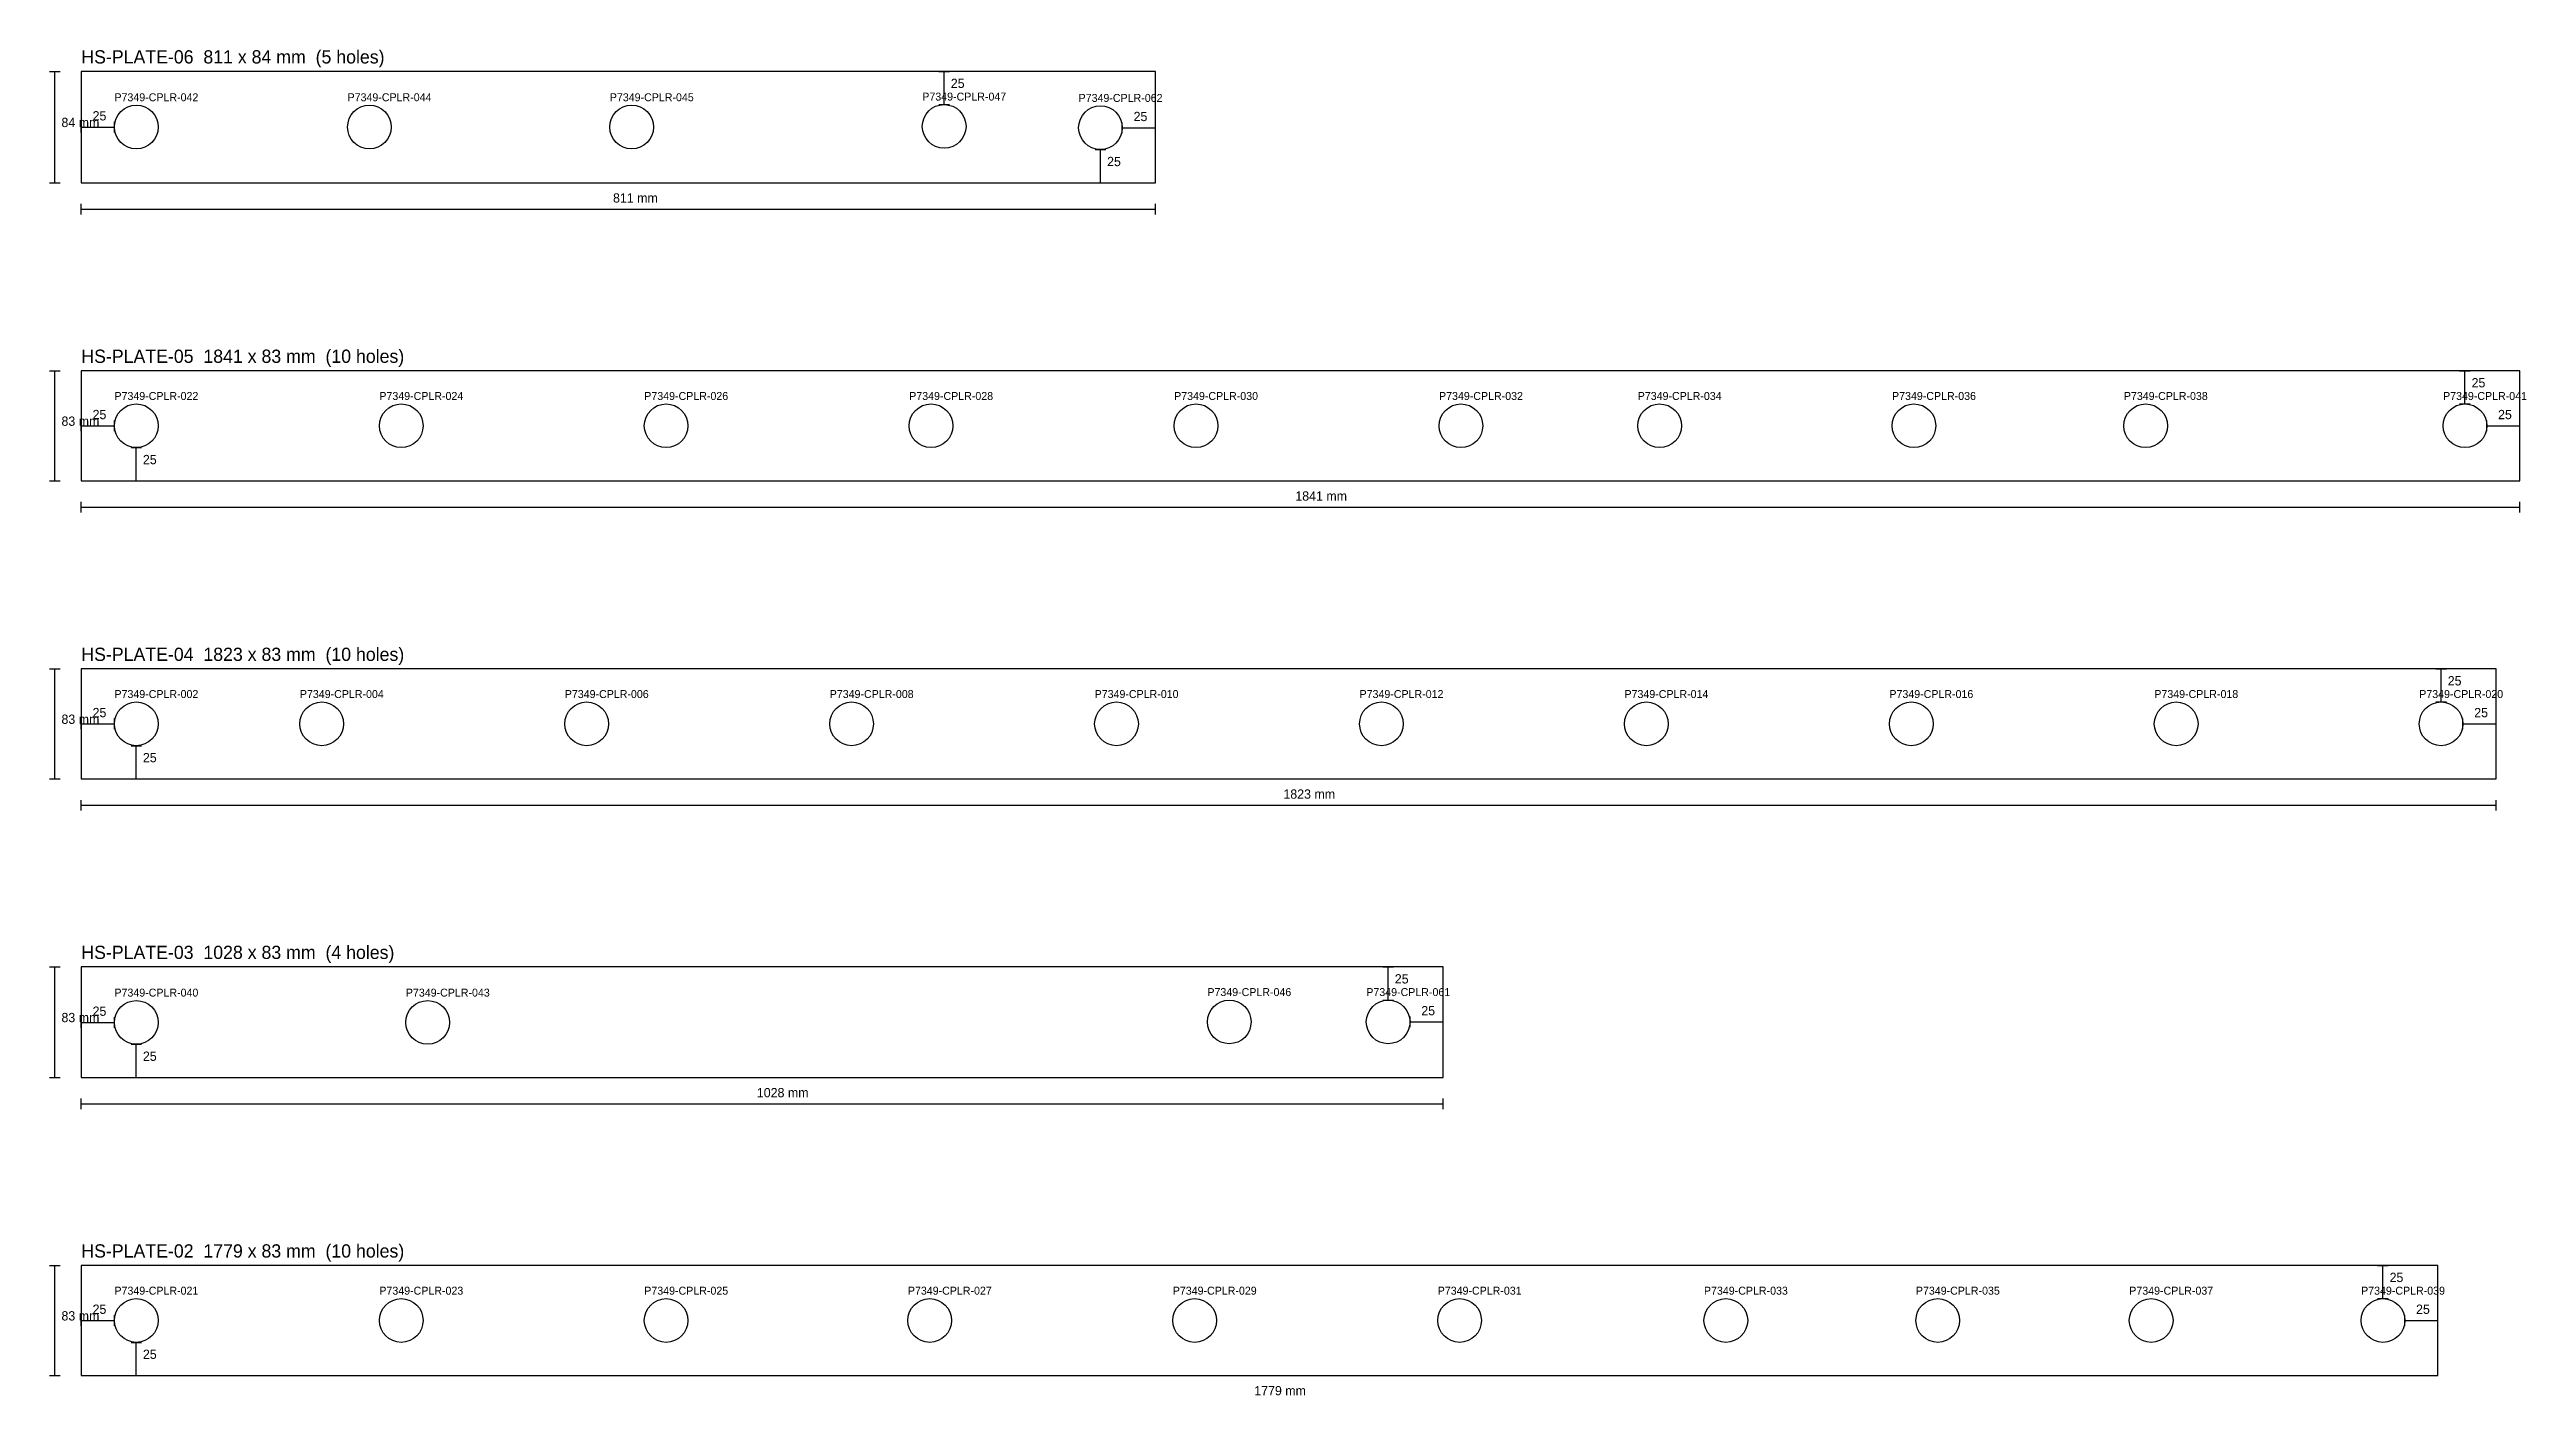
# Model space of a CAD drawing. Extents: x 56 to 1978, y 61 to 5964.
# Drawn here: x 56 to 1926, y 4948 to 5964 of the extents above; entities that cross this region are included whole.
import ezdxf

# ---------------------------------------------------------------- set-up
doc = ezdxf.new("R2010")
doc.units = 0

msp = doc.modelspace()

# ---------------------------------------------------------------- linework, layer by layer
at = {"layer": 'DIMS'}
for p, q in [((56, 5947), (64, 5947)), ((60, 5863), (60, 5947)), ((727.4, 5947), (735.4, 5947)), ((731.4, 5922), (731.4, 5947)), ((727.4, 5922), (735.4, 5922)), ((80, 5901), (80, 5909)), ((80, 5905), (105, 5905)), ((105, 5901), (105, 5909)), ((865.9, 5900.5), (865.9, 5908.5)), ((865.9, 5904.5), (890.9, 5904.5)), ((890.9, 5900.5), (890.9, 5908.5)), ((845.4, 5888), (853.4, 5888)), ((849.4, 5863), (849.4, 5888)), ((56, 5863), (64, 5863)), ((845.4, 5863), (853.4, 5863)), ((80, 5839), (80, 5847)), ((80, 5843), (890.9, 5843)), ((890.9, 5839), (890.9, 5847)), ((56, 5721), (64, 5721)), ((60, 5638), (60, 5721)), ((1875.5, 5721), (1883.5, 5721)), ((1879.5, 5696), (1879.5, 5721)), ((1875.5, 5696), (1883.5, 5696)), ((80, 5675.5), (80, 5683.5)), ((80, 5679.5), (105, 5679.5)), ((105, 5675.5), (105, 5683.5)), ((1896, 5675.5), (1896, 5683.5)), ((1896, 5679.5), (1921, 5679.5)), ((1921, 5675.5), (1921, 5683.5)), ((117.5, 5663), (125.5, 5663)), ((121.5, 5638), (121.5, 5663)), ((56, 5638), (64, 5638)), ((117.5, 5638), (125.5, 5638)), ((80, 5614), (80, 5622)), ((80, 5618), (1921, 5618)), ((1921, 5614), (1921, 5622)), ((56, 5496), (64, 5496)), ((60, 5413), (60, 5496)), ((1857.5, 5496), (1865.5, 5496)), ((1861.5, 5471), (1861.5, 5496)), ((1857.5, 5471), (1865.5, 5471)), ((80, 5450.5), (80, 5458.5)), ((80, 5454.5), (105, 5454.5)), ((105, 5450.5), (105, 5458.5)), ((1878, 5450.5), (1878, 5458.5)), ((1878, 5454.5), (1903, 5454.5)), ((1903, 5450.5), (1903, 5458.5)), ((117.5, 5438), (125.5, 5438)), ((121.5, 5413), (121.5, 5438)), ((56, 5413), (64, 5413)), ((117.5, 5413), (125.5, 5413)), ((80, 5389), (80, 5397)), ((80, 5393), (1903, 5393)), ((1903, 5389), (1903, 5397)), ((56, 5271), (64, 5271)), ((60, 5187.6), (60, 5271)), ((1062.6, 5271), (1070.6, 5271)), ((1066.6, 5246), (1066.6, 5271)), ((1062.6, 5246), (1070.6, 5246)), ((80, 5225.1), (80, 5233.1)), ((80, 5229.1), (105, 5229.1)), ((105, 5225.1), (105, 5233.1)), ((1083.1, 5225.5), (1083.1, 5233.5)), ((1083.1, 5229.5), (1108.1, 5229.5)), ((1108.1, 5225.5), (1108.1, 5233.5)), ((117.5, 5212.6), (125.5, 5212.6)), ((121.5, 5187.6), (121.5, 5212.6)), ((56, 5187.6), (64, 5187.6)), ((117.5, 5187.6), (125.5, 5187.6)), ((80, 5163.6), (80, 5171.6)), ((80, 5167.6), (1108.1, 5167.6)), ((1108.1, 5163.6), (1108.1, 5171.6)), ((56, 5045.6), (64, 5045.6)), ((60, 4962.6), (60, 5045.6)), ((1813.6, 5045.6), (1821.6, 5045.6)), ((1817.6, 5020.6), (1817.6, 5045.6)), ((1813.6, 5020.6), (1821.6, 5020.6)), ((80, 5000.1), (80, 5008.1)), ((80, 5004.1), (105, 5004.1)), ((105, 5000.1), (105, 5008.1)), ((1834.1, 5000.1), (1834.1, 5008.1)), ((1834.1, 5004.1), (1859.1, 5004.1)), ((1859.1, 5000.1), (1859.1, 5008.1)), ((117.5, 4987.6), (125.5, 4987.6)), ((121.5, 4962.6), (121.5, 4987.6)), ((56, 4962.6), (64, 4962.6)), ((117.5, 4962.6), (125.5, 4962.6))]:
    msp.add_line(p, q, dxfattribs=at)
at = {"layer": 'HOLES'}
for centre in [(121.5, 5905), (297.5, 5905), (495.5, 5905), (731.4, 5905.5), (849.4, 5904.5), (121.5, 5679.5), (321.5, 5679.5), (521.5, 5679.5), (721.5, 5679.5), (921.5, 5679.5), (1121.5, 5679.5), (1271.5, 5679.5), (1463.5, 5679.5), (1638.5, 5679.5), (1879.5, 5679.5), (121.5, 5454.5), (261.5, 5454.5), (461.5, 5454.5), (661.5, 5454.5), (861.5, 5454.5), (1061.5, 5454.5), (1261.5, 5454.5), (1461.5, 5454.5), (1661.5, 5454.5), (1861.5, 5454.5), (121.5, 5229.1), (341.5, 5229.1), (946.6, 5229.5), (1066.6, 5229.5), (121.5, 5004.1), (321.5, 5004.1), (521.5, 5004.1), (720.5, 5004.1), (920.5, 5004.1), (1120.5, 5004.1), (1321.5, 5004.1), (1481.5, 5004.1), (1642.6, 5004.1), (1817.6, 5004.1)]:
    msp.add_circle(centre, 16.5, dxfattribs=at)
at = {"layer": 'PLATE_OUTLINE'}
for p, q in [((890.9, 5947), (80, 5947)), ((80, 5947), (80, 5863)), ((890.9, 5863), (890.9, 5947)), ((80, 5863), (890.9, 5863)), ((1921, 5721), (80, 5721)), ((80, 5721), (80, 5638)), ((1921, 5638), (1921, 5721)), ((80, 5638), (1921, 5638)), ((1903, 5496), (80, 5496)), ((80, 5496), (80, 5413)), ((1903, 5413), (1903, 5496)), ((80, 5413), (1903, 5413)), ((1108.1, 5271), (80, 5271)), ((80, 5271), (80, 5187.6)), ((1108.1, 5187.6), (1108.1, 5271)), ((80, 5187.6), (1108.1, 5187.6)), ((1859.1, 5045.6), (80, 5045.6)), ((80, 5045.6), (80, 4962.6)), ((1859.1, 4962.6), (1859.1, 5045.6)), ((80, 4962.6), (1859.1, 4962.6))]:
    msp.add_line(p, q, dxfattribs=at)

# ---------------------------------------------------------------- texts
at = {"layer": 'DIMS'}
for s, p in [('25', (736.4, 5934.5)), ('84 mm', (65, 5905)), ('25', (88.5, 5910)), ('25', (874.4, 5909.5)), ('25', (854.4, 5875.5)), ('811 mm', (481.4, 5848)), ('25', (1884.5, 5708.5)), ('83 mm', (65, 5679.5)), ('25', (88.5, 5684.5)), ('25', (1904.5, 5684.5)), ('25', (126.5, 5650.5)), ('1841 mm', (996.5, 5623)), ('25', (1866.5, 5483.5)), ('83 mm', (65, 5454.5)), ('25', (88.5, 5459.5)), ('25', (1886.5, 5459.5)), ('25', (126.5, 5425.5)), ('1823 mm', (987.5, 5398)), ('25', (1071.6, 5258.5)), ('83 mm', (65, 5229.3)), ('25', (88.5, 5234.1)), ('25', (1091.6, 5234.5)), ('25', (126.5, 5200.1)), ('1028 mm', (590, 5172.6)), ('25', (1822.6, 5033.1)), ('25', (88.5, 5009.1)), ('25', (1842.6, 5009.1)), ('83 mm', (65, 5004.1)), ('25', (126.5, 4975.1)), ('1779 mm', (965.5, 4947.6))]:
    msp.add_text(s, height=7, dxfattribs=at).set_placement(p)
at = {"layer": 'TEXT'}
for s, height, p in [('HS-PLATE-06  811 x 84 mm  (5 holes)', 10, (80, 5953)), ('P7349-CPLR-042', 6, (105, 5924.5)), ('P7349-CPLR-044', 6, (281, 5924.5)), ('P7349-CPLR-045', 6, (479, 5924.5)), ('P7349-CPLR-047', 6, (714.9, 5925)), ('P7349-CPLR-062', 6, (832.9, 5924)), ('HS-PLATE-05  1841 x 83 mm  (10 holes)', 10, (80, 5727)), ('P7349-CPLR-022', 6, (105, 5699)), ('P7349-CPLR-024', 6, (305, 5699)), ('P7349-CPLR-026', 6, (505, 5699)), ('P7349-CPLR-028', 6, (705, 5699)), ('P7349-CPLR-030', 6, (905, 5699)), ('P7349-CPLR-032', 6, (1105, 5699)), ('P7349-CPLR-034', 6, (1255, 5699)), ('P7349-CPLR-036', 6, (1447, 5699)), ('P7349-CPLR-038', 6, (1622, 5699)), ('P7349-CPLR-041', 6, (1863, 5699)), ('HS-PLATE-04  1823 x 83 mm  (10 holes)', 10, (80, 5502)), ('P7349-CPLR-002', 6, (105, 5474)), ('P7349-CPLR-004', 6, (245, 5474)), ('P7349-CPLR-006', 6, (445, 5474)), ('P7349-CPLR-008', 6, (645, 5474)), ('P7349-CPLR-010', 6, (845, 5474)), ('P7349-CPLR-012', 6, (1045, 5474)), ('P7349-CPLR-014', 6, (1245, 5474)), ('P7349-CPLR-016', 6, (1445, 5474)), ('P7349-CPLR-018', 6, (1645, 5474)), ('P7349-CPLR-020', 6, (1845, 5474)), ('HS-PLATE-03  1028 x 83 mm  (4 holes)', 10, (80, 5277)), ('P7349-CPLR-040', 6, (105, 5248.6)), ('P7349-CPLR-043', 6, (325, 5248.6)), ('P7349-CPLR-046', 6, (930.1, 5249)), ('P7349-CPLR-061', 6, (1050.1, 5249)), ('HS-PLATE-02  1779 x 83 mm  (10 holes)', 10, (80, 5051.6)), ('P7349-CPLR-021', 6, (105, 5023.6)), ('P7349-CPLR-023', 6, (305, 5023.6)), ('P7349-CPLR-025', 6, (505, 5023.6)), ('P7349-CPLR-027', 6, (704, 5023.6)), ('P7349-CPLR-029', 6, (904, 5023.6)), ('P7349-CPLR-031', 6, (1104, 5023.6)), ('P7349-CPLR-033', 6, (1305, 5023.6)), ('P7349-CPLR-035', 6, (1465, 5023.6)), ('P7349-CPLR-037', 6, (1626.1, 5023.6)), ('P7349-CPLR-039', 6, (1801.1, 5023.6))]:
    msp.add_text(s, height=height, dxfattribs=at).set_placement(p)

doc.saveas('drawing.dxf')
